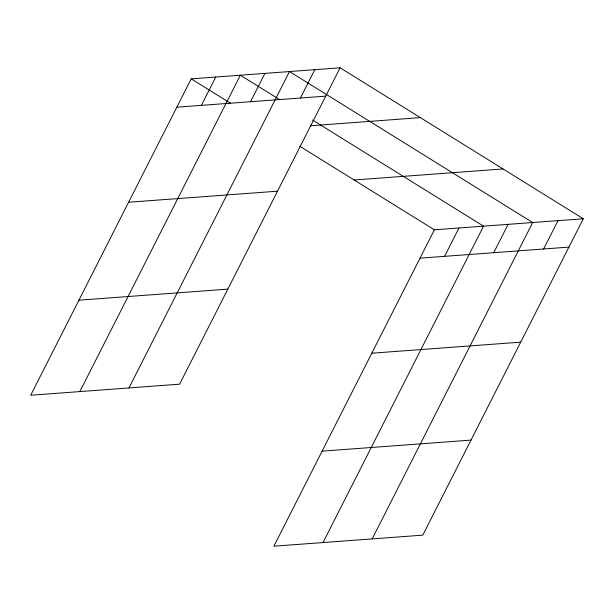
<?xml version="1.0" encoding="UTF-8"?>
<svg xmlns="http://www.w3.org/2000/svg" width="614" height="614" viewBox="0 0 614 614"><rect width="100%" height="100%" fill="white"/><g stroke="black" fill="none" stroke-linecap="round" stroke-linejoin="round"><path stroke-width="0.92" d="M340.11 67.801L191.207 78.853L30.7 395.232L179.603 384.18L340.11 67.801L583.3 218.768L422.793 535.147L273.89 546.199L434.397 229.82L583.3 218.768M201.4 105.37L215.775 77.026M79.835 391.586L240.343 75.207L279.669 99.614M250.535 101.724L264.918 73.381M128.978 387.933L289.486 71.554L532.676 222.529L372.168 538.908M300.423 98.017L314.798 69.681M444.59 256.337L458.965 228.001M323.025 542.553L483.533 226.175L312.572 120.045M493.725 252.692L508.1 224.348M543.613 248.985L557.988 220.649M176.832 107.189L325.735 96.137M310.2 125.793L420.367 117.619M354.148 180.002L503.05 168.95M128.61 202.244L277.513 191.192M420.022 258.164L568.925 247.112M78.922 300.177L227.825 289.125M371.792 353.211L520.703 342.159M322.112 451.144L471.015 440.092M191.207 78.853L230.534 103.267M299.832 146.285L434.397 229.82"/></g></svg>
